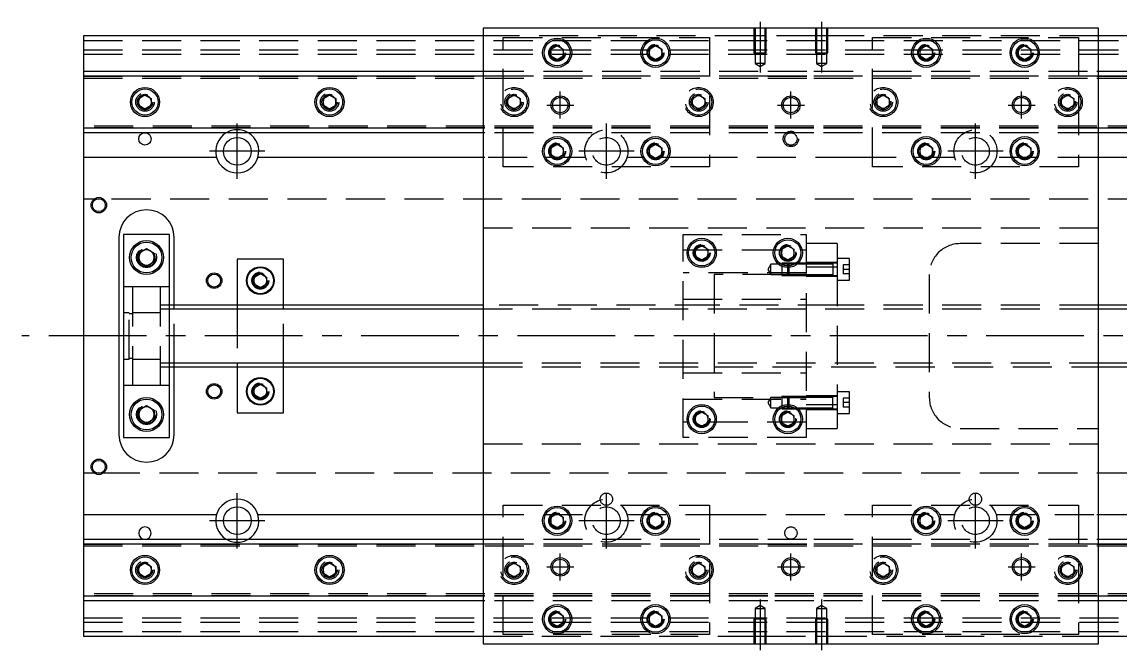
# Model space of a CAD drawing. Extents: x -20 to 681, y -283 to 102.
# Drawn here: x -20 to 337, y -102 to 102 of the extents above; entities that cross this region are included whole.
import ezdxf

# ---------------------------------------------------------------- set-up
doc = ezdxf.new("R2010")
doc.units = 0
doc.linetypes.add('CENTER', pattern=[50.8, 31.75, -6.35, 6.35, -6.35])
doc.linetypes.add('DASHED', pattern=[19.05, 12.7, -6.35])
doc.layers.get('0').update_dxf_attribs({"linetype": 'CONTINUOUS'})
doc.layers.add('CENTER', color=1, linetype='CENTER')

msp = doc.modelspace()

# ---------------------------------------------------------------- linework, layer by layer
at = {"color": 7, "linetype": 'CONTINUOUS'}
for p, q in [((330, 100), (130, 100)), ((130, 100), (130, -100)), ((330, -100), (330, 100)), ((0, 97.5), (0, 86)), ((130, 97.5), (0, 97.5)), ((460, 97.5), (330, 97.5)), ((152, 93.1547), (154, 94.309402)), ((152, 90.8453), (152, 93.1547)), ((154, 94.309402), (156, 93.1547)), ((156, 93.1547), (156, 90.8453)), ((184, 93.1547), (186, 94.309402)), ((184, 90.8453), (184, 93.1547)), ((186, 94.309402), (188, 93.1547)), ((188, 93.1547), (188, 90.8453)), ((272, 93.1547), (274, 94.309402)), ((272, 90.8453), (272, 93.1547)), ((274, 94.309402), (276, 93.1547)), ((276, 93.1547), (276, 90.8453)), ((304, 93.1547), (306, 94.309402)), ((304, 90.8453), (304, 93.1547)), ((306, 94.309402), (308, 93.1547)), ((308, 93.1547), (308, 90.8453)), ((154, 89.690598), (152, 90.8453)), ((156, 90.8453), (154, 89.690598)), ((186, 89.690598), (184, 90.8453)), ((188, 90.8453), (186, 89.690598)), ((274, 89.690598), (272, 90.8453)), ((276, 90.8453), (274, 89.690598)), ((306, 89.690598), (304, 90.8453)), ((308, 90.8453), (306, 89.690598)), ((0, 86), (0, 84.460392)), ((0, 86), (130, 86)), ((330, 86), (460, 86)), ((0, 84.460392), (0, 67.539608)), ((0, 84.460392), (130, 84.460392)), ((330, 84.460392), (460, 84.460392)), ((18, 77.1547), (20, 78.309402)), ((18, 74.8453), (18, 77.1547)), ((20, 78.309402), (22, 77.1547)), ((22, 77.1547), (22, 74.8453)), ((78, 77.1547), (80, 78.309402)), ((78, 74.8453), (78, 77.1547)), ((80, 78.309402), (82, 77.1547)), ((82, 77.1547), (82, 74.8453)), ((20, 73.690598), (18, 74.8453)), ((22, 74.8453), (20, 73.690598)), ((80, 73.690598), (78, 74.8453)), ((82, 74.8453), (80, 73.690598)), ((130, 67.539608), (0, 67.539608)), ((0, 67.539608), (0, 66)), ((130, 66), (0, 66)), ((0, 66), (0, 58)), ((460, 67.539608), (330, 67.539608)), ((460, 66), (330, 66)), ((152, 61.1547), (154, 62.309402)), ((152, 58.8453), (152, 61.1547)), ((154, 62.309402), (156, 61.1547)), ((156, 61.1547), (156, 58.8453)), ((184, 61.1547), (186, 62.309402)), ((184, 58.8453), (184, 61.1547)), ((186, 62.309402), (188, 61.1547)), ((188, 61.1547), (188, 58.8453)), ((272, 61.1547), (274, 62.309402)), ((272, 58.8453), (272, 61.1547)), ((274, 62.309402), (276, 61.1547)), ((276, 61.1547), (276, 58.8453)), ((304, 61.1547), (306, 62.309402)), ((304, 58.8453), (304, 61.1547)), ((306, 62.309402), (308, 61.1547)), ((308, 61.1547), (308, 58.8453)), ((43.291796, 58), (0, 58)), ((0, 58), (0, -58)), ((130, 58), (56.708204, 58)), ((154, 57.690598), (152, 58.8453)), ((156, 58.8453), (154, 57.690598)), ((186, 57.690598), (184, 58.8453)), ((188, 58.8453), (186, 57.690598)), ((274, 57.690598), (272, 58.8453)), ((276, 58.8453), (274, 57.690598)), ((306, 57.690598), (304, 58.8453)), ((308, 58.8453), (306, 57.690598)), ((403.291796, 58), (330, 58)), ((13, 33), (13, -33)), ((28, 33), (13, 33)), ((28, -33), (28, 33)), ((11.5, 32), (11.5, -32)), ((29.5, 10), (29.5, 32)), ((199, 28.1547), (201, 29.309402)), ((201, 29.309402), (203, 28.1547)), ((227, 28.1547), (229, 29.309402)), ((229, 29.309402), (231, 28.1547)), ((18, 26.943376), (20.5, 28.386752)), ((18, 24.056624), (18, 26.943376)), ((20.5, 28.386752), (23, 26.943376)), ((23, 26.943376), (23, 24.056624)), ((50, 25), (50, 10)), ((65, 25), (50, 25)), ((65, 10), (65, 25)), ((199, 25.8453), (199, 28.1547)), ((201, 24.690598), (199, 25.8453)), ((203, 25.8453), (201, 24.690598)), ((203, 28.1547), (203, 25.8453)), ((227, 25.8453), (227, 28.1547)), ((229, 24.690598), (227, 25.8453)), ((231, 25.8453), (229, 24.690598)), ((231, 28.1547), (231, 25.8453)), ((20.5, 22.613248), (18, 24.056624)), ((23, 24.056624), (20.5, 22.613248)), ((55.5, 19.1547), (57.5, 20.309402)), ((55.5, 16.8453), (55.5, 19.1547)), ((57.5, 20.309402), (59.5, 19.1547)), ((59.5, 19.1547), (59.5, 16.8453)), ((243.6, 19.65063), (243.6, 19.651316)), ((57.5, 15.690598), (55.5, 16.8453)), ((59.5, 16.8453), (57.5, 15.690598)), ((130, 10), (28, 10)), ((403, 10), (330, 10)), ((28, -10), (130, -10)), ((29.5, -32), (29.5, -10)), ((50, -10), (50, -25)), ((65, -25), (65, -10)), ((330, -10), (403, -10)), ((55.5, -16.8453), (57.5, -15.690598)), ((55.5, -19.1547), (55.5, -16.8453)), ((57.5, -15.690598), (59.5, -16.8453)), ((59.5, -16.8453), (59.5, -19.1547)), ((57.5, -20.309402), (55.5, -19.1547)), ((59.5, -19.1547), (57.5, -20.309402)), ((18, -24.056624), (20.5, -22.613248)), ((18, -26.943376), (18, -24.056624)), ((20.5, -22.613248), (23, -24.056624)), ((23, -24.056624), (23, -26.943376)), ((199, -25.8453), (201, -24.690598)), ((201, -24.690598), (203, -25.8453)), ((227, -25.8453), (229, -24.690598)), ((229, -24.690598), (231, -25.8453)), ((243.6, -23.65064), (243.6, -23.649954)), ((20.5, -28.386752), (18, -26.943376)), ((23, -26.943376), (20.5, -28.386752)), ((50, -25), (65, -25)), ((199, -28.1547), (199, -25.8453)), ((201, -29.309402), (199, -28.1547)), ((203, -28.1547), (201, -29.309402)), ((203, -25.8453), (203, -28.1547)), ((227, -28.1547), (227, -25.8453)), ((229, -29.309402), (227, -28.1547)), ((231, -28.1547), (229, -29.309402)), ((231, -25.8453), (231, -28.1547)), ((13, -33), (28, -33)), ((0, -58), (0, -66)), ((0, -58), (43.291796, -58)), ((56.708204, -58), (130, -58)), ((152, -58.8453), (154, -57.690598)), ((152, -61.1547), (152, -58.8453)), ((154, -57.690598), (156, -58.8453)), ((156, -58.8453), (156, -61.1547)), ((184, -58.8453), (186, -57.690598)), ((184, -61.1547), (184, -58.8453)), ((186, -57.690598), (188, -58.8453)), ((188, -58.8453), (188, -61.1547)), ((272, -58.8453), (274, -57.690598)), ((272, -61.1547), (272, -58.8453)), ((274, -57.690598), (276, -58.8453)), ((276, -58.8453), (276, -61.1547)), ((304, -58.8453), (306, -57.690598)), ((304, -61.1547), (304, -58.8453)), ((306, -57.690598), (308, -58.8453)), ((308, -58.8453), (308, -61.1547)), ((330, -58), (403.291796, -58)), ((154, -62.309402), (152, -61.1547)), ((156, -61.1547), (154, -62.309402)), ((186, -62.309402), (184, -61.1547)), ((188, -61.1547), (186, -62.309402)), ((274, -62.309402), (272, -61.1547)), ((276, -61.1547), (274, -62.309402)), ((306, -62.309402), (304, -61.1547)), ((308, -61.1547), (306, -62.309402)), ((0, -66), (0, -67.539608)), ((0, -66), (130, -66)), ((0, -67.539608), (130, -67.539608)), ((0, -67.539608), (0, -84.460392)), ((330, -66), (460, -66)), ((330, -67.539608), (460, -67.539608)), ((18, -74.8453), (20, -73.690598)), ((18, -77.1547), (18, -74.8453)), ((20, -73.690598), (22, -74.8453)), ((22, -74.8453), (22, -77.1547)), ((78, -74.8453), (80, -73.690598)), ((78, -77.1547), (78, -74.8453)), ((80, -73.690598), (82, -74.8453)), ((82, -74.8453), (82, -77.1547)), ((20, -78.309402), (18, -77.1547)), ((22, -77.1547), (20, -78.309402)), ((80, -78.309402), (78, -77.1547)), ((82, -77.1547), (80, -78.309402)), ((130, -84.460392), (0, -84.460392)), ((0, -84.460392), (0, -86)), ((460, -84.460392), (330, -84.460392)), ((130, -86), (0, -86)), ((0, -86), (0, -97.5)), ((460, -86), (330, -86)), ((152, -90.8453), (154, -89.690598)), ((152, -93.1547), (152, -90.8453)), ((154, -89.690598), (156, -90.8453)), ((156, -90.8453), (156, -93.1547)), ((184, -90.8453), (186, -89.690598)), ((184, -93.1547), (184, -90.8453)), ((186, -89.690598), (188, -90.8453)), ((188, -90.8453), (188, -93.1547)), ((272, -90.8453), (274, -89.690598)), ((272, -93.1547), (272, -90.8453)), ((274, -89.690598), (276, -90.8453)), ((276, -90.8453), (276, -93.1547)), ((304, -90.8453), (306, -89.690598)), ((304, -93.1547), (304, -90.8453)), ((306, -89.690598), (308, -90.8453)), ((308, -90.8453), (308, -93.1547)), ((154, -94.309402), (152, -93.1547)), ((156, -93.1547), (154, -94.309402)), ((186, -94.309402), (184, -93.1547)), ((188, -93.1547), (186, -94.309402)), ((274, -94.309402), (272, -93.1547)), ((276, -93.1547), (274, -94.309402)), ((306, -94.309402), (304, -93.1547)), ((308, -93.1547), (306, -94.309402)), ((0, -97.5), (130, -97.5)), ((330, -97.5), (460, -97.5)), ((130, -100), (330, -100))]:
    msp.add_line(p, q, dxfattribs=at)
at = {"color": 3, "linetype": 'DASHED'}
for p, q in [((218.000006, 100), (218.000006, 92)), ((218.35, 100), (218.35, 92)), ((221.65, 92), (221.65, 100)), ((221.999994, 92), (221.999994, 100)), ((238.000006, 100), (238.000006, 92)), ((238.35, 100), (238.35, 92)), ((241.65, 92), (241.65, 100)), ((241.999994, 92), (241.999994, 100)), ((218.000006, 97.5), (130, 97.5)), ((136.5, 55), (136.5, 97)), ((136.5, 97), (203.5, 97)), ((203.5, 97), (203.5, 55)), ((221.999994, 97.5), (218.000006, 97.5)), ((238.000006, 97.5), (221.999994, 97.5)), ((241.999994, 97.5), (238.000006, 97.5)), ((330, 97.5), (241.999994, 97.5)), ((256.5, 55), (256.5, 97)), ((256.5, 97), (323.5, 97)), ((323.5, 97), (323.5, 55)), ((0, 96), (460, 96)), ((0, 93), (460, 93)), ((0, 91.5), (460, 91.5)), ((218.000006, 92), (221.999994, 92)), ((218.35, 92), (218.35, 88.5)), ((221.65, 88.5), (221.65, 92)), ((238.000006, 92), (241.999994, 92)), ((238.35, 92), (238.35, 88.5)), ((241.65, 88.5), (241.65, 92)), ((130, 86), (130.5, 86)), ((130.5, 86), (222.5, 86)), ((221.65, 88.5), (218.35, 88.5)), ((218.35, 88.5), (220, 87.547372)), ((220, 87.547372), (221.65, 88.5)), ((222.5, 86), (237.5, 86)), ((237.5, 86), (329.5, 86)), ((241.65, 88.5), (238.35, 88.5)), ((238.35, 88.5), (240, 87.547372)), ((240, 87.547372), (241.65, 88.5)), ((329.5, 86), (330, 86)), ((0, 84.403994), (130.5, 84.403994)), ((0, 83.8), (130.5, 83.8)), ((130, 84.460392), (130.5, 84.460392)), ((130.5, 84.460392), (222.5, 84.460392)), ((222.5, 84.403994), (130.5, 84.403994)), ((130.5, 83.8), (222.5, 83.8)), ((222.5, 84.460392), (237.5, 84.460392)), ((222.5, 84.403994), (237.5, 84.403994)), ((222.5, 83.8), (237.5, 83.8)), ((237.5, 84.460392), (329.5, 84.460392)), ((329.5, 84.403994), (237.5, 84.403994)), ((237.5, 83.8), (329.5, 83.8)), ((329.5, 84.460392), (330, 84.460392)), ((329.5, 84.403994), (460, 84.403994)), ((329.5, 83.8), (460, 83.8)), ((17.5, 76), (17.534018, 76.411016)), ((77.5, 76), (77.534018, 76.411016)), ((137.5, 76), (137.534018, 76.411016)), ((138, 77.1547), (140, 78.309402)), ((138, 74.8453), (138, 77.1547)), ((140, 78.309402), (142, 77.1547)), ((142, 77.1547), (142, 74.8453)), ((197.5, 76), (197.534018, 76.411016)), ((198, 77.1547), (200, 78.309402)), ((198, 74.8453), (198, 77.1547)), ((200, 78.309402), (202, 77.1547)), ((202, 77.1547), (202, 74.8453)), ((258, 77.1547), (260, 78.309402)), ((258, 74.8453), (258, 77.1547)), ((260, 78.309402), (262, 77.1547)), ((262, 77.1547), (262, 74.8453)), ((262.483582, 76.286038), (262.5, 76)), ((318, 77.1547), (320, 78.309402)), ((318, 74.8453), (318, 77.1547)), ((320, 78.309402), (322, 77.1547)), ((322, 77.1547), (322, 74.8453)), ((322.483582, 76.286038), (322.5, 76)), ((140, 73.690598), (138, 74.8453)), ((142, 74.8453), (140, 73.690598)), ((200, 73.690598), (198, 74.8453)), ((202, 74.8453), (200, 73.690598)), ((260, 73.690598), (258, 74.8453)), ((262, 74.8453), (260, 73.690598)), ((320, 73.690598), (318, 74.8453)), ((322, 74.8453), (320, 73.690598)), ((130.5, 68.2), (0, 68.2)), ((222.5, 68.2), (130.5, 68.2)), ((237.5, 68.2), (222.5, 68.2)), ((329.5, 68.2), (237.5, 68.2)), ((460, 68.2), (329.5, 68.2)), ((130.5, 67.596006), (0, 67.596006)), ((130.5, 67.539608), (130, 67.539608)), ((130.5, 66), (130, 66)), ((222.5, 67.596006), (130.5, 67.596006)), ((222.5, 67.539608), (130.5, 67.539608)), ((222.5, 66), (130.5, 66)), ((237.5, 67.596006), (222.5, 67.596006)), ((237.5, 67.539608), (222.5, 67.539608)), ((237.5, 66), (222.5, 66)), ((329.5, 67.596006), (237.5, 67.596006)), ((329.5, 67.539608), (237.5, 67.539608)), ((329.5, 66), (237.5, 66)), ((460, 67.596006), (329.5, 67.596006)), ((330, 67.539608), (329.5, 67.539608)), ((330, 66), (329.5, 66)), ((130.5, 58), (130, 58)), ((163.291796, 58), (130.5, 58)), ((200.691578, 58), (176.708204, 58)), ((185.464102, 58), (185.359688, 58)), ((186.640312, 58), (186.535898, 58)), ((201.25, 58), (200.691578, 58)), ((203.112542, 58), (201.25, 58)), ((203.5, 58), (203.112542, 58)), ((204.359688, 58), (203.5, 58)), ((205.535898, 58), (204.464102, 58)), ((206.5, 58), (205.640312, 58)), ((206.887458, 58), (206.5, 58)), ((208.75, 58), (206.887458, 58)), ((209.308422, 58), (208.75, 58)), ((250.691578, 58), (209.308422, 58)), ((251.25, 58), (250.691578, 58)), ((253.112542, 58), (251.25, 58)), ((253.5, 58), (253.112542, 58)), ((254.359688, 58), (253.5, 58)), ((255.535898, 58), (254.464102, 58)), ((256.5, 58), (255.640312, 58)), ((256.887458, 58), (256.5, 58)), ((258.75, 58), (256.887458, 58)), ((259.308422, 58), (258.75, 58)), ((283.291796, 58), (259.308422, 58)), ((273.464102, 58), (273.359688, 58)), ((274.640312, 58), (274.535898, 58)), ((329.5, 58), (296.708204, 58)), ((330, 58), (329.5, 58)), ((203.5, 55), (136.5, 55)), ((323.5, 55), (256.5, 55)), ((4.359688, 44.5), (0, 44.5)), ((460, 44.5), (5.640312, 44.5)), ((330, 35), (130, 35)), ((195, -33), (195, 33)), ((195, 33), (235, 33)), ((235, 33), (235, -33)), ((245, 30), (235, 30)), ((245, 30), (245, 22.36068)), ((330, 30), (285, 30)), ((23.477798, 25.864306), (23.5, 25.5)), ((195, 28), (235, 28)), ((198.5, 27), (198.518502, 27.303588)), ((231.483582, 27.286038), (231.5, 27)), ((249, 25.150636), (245, 25.150636)), ((249, 18.150636), (249, 25.150636)), ((223.5, 23.300636), (222.547372, 21.650636)), ((222.547372, 21.650636), (223.5, 20.000636)), ((223.5, 20.000636), (223.5, 23.300636)), ((227, 23.300636), (223.5, 23.300636)), ((227, 23.65063), (227, 23.25)), ((229.34998, 23.65063), (227, 23.65063)), ((228.99998, 23.300636), (227, 23.300636)), ((227, 23.25), (227, 22.691578)), ((227, 22.691578), (227, 19.65064)), ((229.35, 23.650636), (229, 23.300636)), ((229, 22.75), (229, 23.300636)), ((231.092176, 23.300636), (229, 23.300636)), ((229, 22.25), (229, 22.75)), ((229, 20.000636), (229, 22.25)), ((231.616146, 23.65063), (229.349994, 23.65063)), ((229.35, 23.650636), (229.35, 22.764436)), ((231.616152, 23.650636), (229.35, 23.650636)), ((229.35, 22.764436), (229.35, 22.262912)), ((229.35, 22.262912), (229.35, 19.650636)), ((231.979462, 23.300636), (231.092176, 23.300636)), ((232.368118, 23.65063), (231.616146, 23.65063)), ((232.368124, 23.650636), (231.616152, 23.650636)), ((235, 23.300636), (231.979462, 23.300636)), ((235, 23.65063), (232.368118, 23.65063)), ((235, 23.650636), (232.368124, 23.650636)), ((245, 23.900636), (235, 23.900636)), ((245, 22.36068), (235, 22.36068)), ((243.605, 23.650636), (235.00002, 23.650636)), ((243.6, 23.300636), (235.00002, 23.300636)), ((245, 23.650636), (243.595, 23.650636)), ((243.6, 23.650636), (243.6, 19.650636)), ((245, 22.36068), (245, -22.36068)), ((247, 23.150636), (247, 21.650636)), ((249, 23.150636), (247, 23.150636)), ((247, 21.650636), (247, 20.150636)), ((249, 21.650636), (247, 21.650636)), ((55, 18), (55.012884, 18.253488)), ((235, 20.5), (195, 20.5)), ((205, 20), (205, -20)), ((227, 20), (205, 20)), ((223.5, 20.000636), (227, 20.000636)), ((227, 20.000636), (228.99998, 20.000636)), ((229.000636, 20), (227, 20)), ((227, 19.65064), (229.34998, 19.65064)), ((229, 20.000636), (229.35, 19.650636)), ((235, 20), (229.000636, 20)), ((229.349994, 19.65064), (235, 19.65064)), ((229.35, 19.650636), (235, 19.650636)), ((235, 19.400636), (245, 19.400636)), ((235.00002, 20.000636), (243.6, 20.000636)), ((235.00002, 19.650636), (243.605, 19.650636)), ((243.595, 19.650636), (245, 19.650636)), ((243.6, 19.650636), (243.6, 19.867096)), ((245, 18.150636), (249, 18.150636)), ((249, 20.150636), (247, 20.150636)), ((275, 20), (275, -20)), ((16, 16), (13, 16)), ((16, -16), (16, 16)), ((25, 16), (16, 16)), ((25, -16), (25, 16)), ((28, 16), (25, 16)), ((195, 12), (235, 12)), ((14.85, 7.5), (13, 7.5)), ((14.85, -7.5), (14.85, 7.5)), ((16, 7.15), (14.85, 7.15)), ((25, 7.5), (16, 7.5)), ((28, 10), (25, 10)), ((28, 8.75), (25, 8.75)), ((29.5, 8.75), (29.5, 10)), ((29.5, -8.75), (29.5, 8.75)), ((50, 10), (50, 8.75)), ((50, 8.75), (50, -8.75)), ((65, 8.75), (65, 10)), ((65, -8.75), (65, 8.75)), ((204.99998, 10), (130, 10)), ((330, 8.75), (130, 8.75)), ((245, 10), (205, 10)), ((330, 10), (245.00002, 10)), ((13, -7.5), (14.85, -7.5)), ((14.85, -7.15), (16, -7.15)), ((16, -7.5), (25, -7.5)), ((25, -8.75), (28, -8.75)), ((25, -10), (28, -10)), ((29.5, -10), (29.5, -8.75)), ((50, -8.75), (50, -10)), ((65, -10), (65, -8.75)), ((130, -8.75), (330, -8.75)), ((130, -10), (204.99998, -10)), ((205, -10), (245, -10)), ((245.00002, -10), (330, -10)), ((195, -12), (235, -12)), ((13, -16), (16, -16)), ((16, -16), (25, -16)), ((25, -16), (28, -16)), ((55, -18), (55.012884, -17.746512)), ((195, -20.5), (235, -20.5)), ((205, -20), (227, -20)), ((223.5, -20.000636), (222.547372, -21.650636)), ((223.5, -23.300636), (223.5, -20.000636)), ((227, -20.000636), (223.5, -20.000636)), ((227, -19.65064), (227, -22.691578)), ((229.34998, -19.65064), (227, -19.65064)), ((227, -20), (229.000636, -20)), ((228.99998, -20.000636), (227, -20.000636)), ((229.35, -19.650636), (229, -20.000636)), ((229, -22.25), (229, -20.000636)), ((229.000636, -20), (235, -20)), ((235, -19.65064), (229.349994, -19.65064)), ((229.35, -19.650636), (229.35, -22.262912)), ((235, -19.650636), (229.35, -19.650636)), ((245, -19.400636), (235, -19.400636)), ((243.605, -19.650636), (235.00002, -19.650636)), ((243.6, -20.000636), (235.00002, -20.000636)), ((245, -19.650636), (243.595, -19.650636)), ((243.6, -19.867096), (243.6, -19.650636)), ((243.6, -19.650636), (243.6, -19.867302)), ((243.6, -23.434174), (243.6, -19.867096)), ((249, -18.150636), (245, -18.150636)), ((247, -20.150636), (247, -21.650636)), ((249, -20.150636), (247, -20.150636)), ((249, -25.150636), (249, -18.150636)), ((222.547372, -21.650636), (223.5, -23.300636)), ((223.5, -23.300636), (227, -23.300636)), ((227, -22.691578), (227, -23.25)), ((227, -23.25), (227, -23.65063)), ((227, -23.300636), (228.99998, -23.300636)), ((227, -23.65063), (229.34998, -23.65063)), ((229, -22.75), (229, -22.25)), ((229, -23.300636), (229, -22.75)), ((229, -23.300636), (231.092176, -23.300636)), ((229, -23.300636), (229.35, -23.650636)), ((229.349994, -23.65063), (231.616146, -23.65063)), ((229.35, -22.262912), (229.35, -22.764436)), ((229.35, -22.764436), (229.35, -23.650636)), ((229.35, -23.650636), (231.616152, -23.650636)), ((231.092176, -23.300636), (231.979462, -23.300636)), ((231.616146, -23.65063), (232.368118, -23.65063)), ((231.616152, -23.650636), (232.368124, -23.650636)), ((231.979462, -23.300636), (235, -23.300636)), ((232.368118, -23.65063), (235, -23.65063)), ((232.368124, -23.650636), (235, -23.650636)), ((245, -22.36068), (235, -22.36068)), ((245, -22.36068), (235, -22.36068)), ((235, -23.900636), (245, -23.900636)), ((235.00002, -23.300636), (243.6, -23.300636)), ((235.00002, -23.650636), (243.605, -23.650636)), ((243.595, -23.650636), (245, -23.650636)), ((243.6, -23.433926), (243.6, -23.650636)), ((243.6, -23.650636), (243.6, -23.434174)), ((245, -22.36068), (245, -30)), ((247, -21.650636), (247, -23.150636)), ((249, -21.650636), (247, -21.650636)), ((249, -23.150636), (247, -23.150636)), ((17.5, -25.5), (17.520026, -25.153944)), ((235, -28), (195, -28)), ((203.483582, -26.713962), (203.5, -27)), ((231.483582, -26.713962), (231.5, -27)), ((245, -25.150636), (249, -25.150636)), ((235, -30), (245, -30)), ((285, -30), (330, -30)), ((130, -35), (330, -35)), ((235, -33), (195, -33)), ((0, -44.5), (4.359688, -44.5)), ((5.640312, -44.5), (460, -44.5)), ((136.5, -97), (136.5, -55)), ((136.5, -55), (203.5, -55)), ((203.5, -55), (203.5, -97)), ((256.5, -55), (323.5, -55)), ((256.5, -97), (256.5, -55)), ((323.5, -55), (323.5, -97)), ((130, -58), (130.5, -58)), ((130.5, -58), (163.291796, -58)), ((151.5, -60), (151.512884, -59.746512)), ((176.708204, -58), (200.691578, -58)), ((183.5, -60), (183.518502, -59.696412)), ((185.359688, -58), (185.464102, -58)), ((186.535898, -58), (186.640312, -58)), ((200.691578, -58), (201.25, -58)), ((201.25, -58), (203.112542, -58)), ((203.112542, -58), (203.5, -58)), ((203.5, -58), (204.359688, -58)), ((204.464102, -58), (205.535898, -58)), ((205.640312, -58), (206.5, -58)), ((206.5, -58), (206.887458, -58)), ((206.887458, -58), (208.75, -58)), ((208.75, -58), (209.308422, -58)), ((209.308422, -58), (250.691578, -58)), ((250.691578, -58), (251.25, -58)), ((251.25, -58), (253.112542, -58)), ((253.112542, -58), (253.5, -58)), ((253.5, -58), (254.359688, -58)), ((254.359688, -58), (254.464102, -58)), ((254.464102, -58), (255.535898, -58)), ((255.535898, -58), (255.640312, -58)), ((255.640312, -58), (256.5, -58)), ((256.5, -58), (256.887458, -58)), ((256.887458, -58), (258.75, -58)), ((258.75, -58), (259.308422, -58)), ((259.308422, -58), (283.291796, -58)), ((296.708204, -58), (329.5, -58)), ((329.5, -58), (330, -58)), ((0, -67.596006), (130.5, -67.596006)), ((130, -66), (130.5, -66)), ((130, -67.539608), (130.5, -67.539608)), ((130.5, -66), (222.5, -66)), ((130.5, -67.539608), (222.5, -67.539608)), ((222.5, -67.596006), (130.5, -67.596006)), ((222.5, -66), (237.5, -66)), ((222.5, -67.539608), (237.5, -67.539608)), ((222.5, -67.596006), (237.5, -67.596006)), ((237.5, -66), (329.5, -66)), ((237.5, -67.539608), (329.5, -67.539608)), ((329.5, -67.596006), (237.5, -67.596006)), ((329.5, -66), (330, -66)), ((329.5, -67.539608), (330, -67.539608)), ((329.5, -67.596006), (460, -67.596006)), ((0, -68.2), (130.5, -68.2)), ((130.5, -68.2), (222.5, -68.2)), ((222.5, -68.2), (237.5, -68.2)), ((237.5, -68.2), (329.5, -68.2)), ((329.5, -68.2), (460, -68.2)), ((138, -74.8453), (140, -73.690598)), ((138, -77.1547), (138, -74.8453)), ((140, -73.690598), (142, -74.8453)), ((142, -74.8453), (142, -77.1547)), ((198, -74.8453), (200, -73.690598)), ((198, -77.1547), (198, -74.8453)), ((200, -73.690598), (202, -74.8453)), ((202, -74.8453), (202, -77.1547)), ((258, -74.8453), (260, -73.690598)), ((258, -77.1547), (258, -74.8453)), ((260, -73.690598), (262, -74.8453)), ((262, -74.8453), (262, -77.1547)), ((318, -74.8453), (320, -73.690598)), ((318, -77.1547), (318, -74.8453)), ((320, -73.690598), (322, -74.8453)), ((322, -74.8453), (322, -77.1547)), ((17.5, -76), (17.534018, -75.588984)), ((77.5, -76), (77.534018, -75.588984)), ((137.5, -76), (137.534018, -75.588984)), ((140, -78.309402), (138, -77.1547)), ((142, -77.1547), (140, -78.309402)), ((197.5, -76), (197.534018, -75.588984)), ((200, -78.309402), (198, -77.1547)), ((202, -77.1547), (200, -78.309402)), ((257.5, -76), (257.534018, -75.588984)), ((260, -78.309402), (258, -77.1547)), ((262, -77.1547), (260, -78.309402)), ((317.5, -76), (317.534018, -75.588984)), ((320, -78.309402), (318, -77.1547)), ((322, -77.1547), (320, -78.309402)), ((130.5, -83.8), (0, -83.8)), ((130.5, -84.403994), (0, -84.403994)), ((130.5, -84.460392), (130, -84.460392)), ((222.5, -83.8), (130.5, -83.8)), ((222.5, -84.403994), (130.5, -84.403994)), ((222.5, -84.460392), (130.5, -84.460392)), ((237.5, -83.8), (222.5, -83.8)), ((237.5, -84.403994), (222.5, -84.403994)), ((237.5, -84.460392), (222.5, -84.460392)), ((329.5, -83.8), (237.5, -83.8)), ((329.5, -84.403994), (237.5, -84.403994)), ((329.5, -84.460392), (237.5, -84.460392)), ((460, -83.8), (329.5, -83.8)), ((460, -84.403994), (329.5, -84.403994)), ((330, -84.460392), (329.5, -84.460392)), ((130.5, -86), (130, -86)), ((222.5, -86), (130.5, -86)), ((220, -87.547372), (218.35, -88.5)), ((218.35, -88.5), (221.65, -88.5)), ((218.35, -88.5), (218.35, -92)), ((221.65, -88.5), (220, -87.547372)), ((221.65, -92), (221.65, -88.5)), ((237.5, -86), (222.5, -86)), ((329.5, -86), (237.5, -86)), ((240, -87.547372), (238.35, -88.5)), ((238.35, -88.5), (241.65, -88.5)), ((238.35, -88.5), (238.35, -92)), ((241.65, -88.5), (240, -87.547372)), ((241.65, -92), (241.65, -88.5)), ((330, -86), (329.5, -86)), ((0, -91.5), (460, -91.5)), ((151.5, -92), (151.512884, -91.746512)), ((183.5, -92), (183.512884, -91.746512)), ((221.999994, -92), (218.000006, -92)), ((218.000006, -92), (218.000006, -100)), ((218.35, -92), (218.35, -100)), ((221.65, -100), (221.65, -92)), ((221.999994, -100), (221.999994, -92)), ((241.999994, -92), (238.000006, -92)), ((238.000006, -92), (238.000006, -100)), ((238.35, -92), (238.35, -100)), ((241.65, -100), (241.65, -92)), ((241.999994, -100), (241.999994, -92)), ((276.483582, -91.713962), (276.5, -92)), ((303.5, -92), (303.512884, -91.746512)), ((0, -93), (460, -93)), ((0, -96), (460, -96)), ((130, -97.5), (218.000006, -97.5)), ((203.5, -97), (136.5, -97)), ((218.000006, -97.5), (221.999994, -97.5)), ((221.999994, -97.5), (238.000006, -97.5)), ((238.000006, -97.5), (241.999994, -97.5)), ((241.999994, -97.5), (330, -97.5)), ((323.5, -97), (256.5, -97))]:
    msp.add_line(p, q, dxfattribs=at)
at = {"color": 3, "linetype": 'CONTINUOUS'}
for p, q in [((130, 8.75), (28, 8.75)), ((403, 8.75), (330, 8.75)), ((28, -8.75), (130, -8.75)), ((330, -8.75), (403, -8.75))]:
    msp.add_line(p, q, dxfattribs=at)
at = {"color": 7, "linetype": 'CONTINUOUS'}
for centre, radius in [((154, 92), 4.75), ((186, 92), 4.75), ((274, 92), 4.75), ((306, 92), 4.75), ((154, 92), 4.25), ((186, 92), 4.25), ((274, 92), 4.25), ((306, 92), 4.25), ((20, 76), 4.75), ((20, 76), 4.25), ((80, 76), 4.75), ((80, 76), 4.25), ((140, 76), 2.1), ((155, 75), 2.5), ((200, 76), 2.1), ((230, 75), 3), ((230, 75), 2.5), ((260, 76), 2.1), ((305, 75), 2.5), ((320, 76), 2.1), ((20, 64), 2), ((50, 60), 4.5), ((154, 60), 4.75), ((186, 60), 4.75), ((274, 60), 4.75), ((306, 60), 4.75), ((154, 60), 4.25), ((186, 60), 4.25), ((274, 60), 4.25), ((306, 60), 4.25), ((5, 42.5), 2.1), ((20.5, 25.5), 5.5), ((20.5, 25.5), 5), ((201, 27), 4.75), ((201, 27), 4.25), ((229, 27), 4.75), ((229, 27), 4.25), ((57.5, 18), 4.5), ((57.5, 18), 4.25), ((42.5, 18), 2.1), ((57.5, -18), 4.5), ((57.5, -18), 4.25), ((42.5, -18), 2.1), ((20.5, -25.5), 5.5), ((20.5, -25.5), 5), ((201, -27), 4.75), ((201, -27), 4.25), ((229, -27), 4.75), ((229, -27), 4.25), ((5, -42.5), 2.1), ((50, -60), 4.5), ((154, -60), 4.75), ((154, -60), 4.25), ((186, -60), 4.75), ((186, -60), 4.25), ((274, -60), 4.75), ((274, -60), 4.25), ((306, -60), 4.75), ((306, -60), 4.25), ((20, -76), 4.75), ((80, -76), 4.75), ((20, -76), 4.25), ((80, -76), 4.25), ((140, -76), 2.1), ((155, -75), 2.5), ((200, -76), 2.1), ((230, -75), 3), ((230, -75), 2.5), ((260, -76), 2.1), ((305, -75), 2.5), ((320, -76), 2.1), ((154, -92), 4.75), ((154, -92), 4.25), ((186, -92), 4.75), ((186, -92), 4.25), ((274, -92), 4.75), ((274, -92), 4.25), ((306, -92), 4.75), ((306, -92), 4.25)]:
    msp.add_circle(centre, radius, dxfattribs=at)
at = {"color": 3, "linetype": 'DASHED'}
for centre, radius in [((154, 92), 2.75), ((154, 92), 2.5), ((186, 92), 2.75), ((186, 92), 2.5), ((274, 92), 2.75), ((274, 92), 2.5), ((306, 92), 2.75), ((306, 92), 2.5), ((20, 76), 3), ((80, 76), 3), ((140, 76), 4.75), ((140, 76), 4.25), ((140, 76), 3), ((200, 76), 4.75), ((200, 76), 4.25), ((200, 76), 3), ((260, 76), 4.75), ((260, 76), 4.25), ((260, 76), 3), ((320, 76), 4.75), ((320, 76), 4.25), ((320, 76), 3), ((20, 76), 2.5), ((80, 76), 2.5), ((140, 76), 2.5), ((200, 76), 2.5), ((260, 76), 2.5), ((320, 76), 2.5), ((170, 60), 7), ((170, 60), 4.5), ((230, 64), 2.5), ((230, 64), 2), ((290, 60), 7), ((290, 60), 4.5), ((154, 60), 2.75), ((154, 60), 2.5), ((186, 60), 2.75), ((186, 60), 2.5), ((274, 60), 2.75), ((274, 60), 2.5), ((306, 60), 2.75), ((306, 60), 2.5), ((20.5, 25.5), 3.25), ((201, 27), 2.75), ((201, 27), 2.5), ((229, 27), 2.75), ((229, 27), 2.5), ((20.5, 25.5), 3), ((57.5, 18), 2.75), ((57.5, 18), 2.5), ((57.5, -18), 2.75), ((57.5, -18), 2.5), ((20.5, -25.5), 3.25), ((20.5, -25.5), 3), ((201, -27), 2.75), ((201, -27), 2.5), ((229, -27), 2.75), ((229, -27), 2.5), ((170, -60), 7), ((170, -53), 2), ((290, -60), 7), ((290, -53), 2), ((170, -60), 4.5), ((290, -60), 4.5), ((154, -60), 2.75), ((154, -60), 2.5), ((186, -60), 2.75), ((186, -60), 2.5), ((274, -60), 2.75), ((274, -60), 2.5), ((306, -60), 2.75), ((306, -60), 2.5), ((230, -64), 2), ((140, -76), 4.75), ((200, -76), 4.75), ((260, -76), 4.75), ((320, -76), 4.75), ((20, -76), 3), ((20, -76), 2.5), ((80, -76), 3), ((80, -76), 2.5), ((140, -76), 4.25), ((140, -76), 3), ((140, -76), 2.5), ((200, -76), 4.25), ((200, -76), 3), ((200, -76), 2.5), ((260, -76), 4.25), ((260, -76), 3), ((260, -76), 2.5), ((320, -76), 4.25), ((320, -76), 3), ((320, -76), 2.5), ((154, -92), 2.75), ((186, -92), 2.75), ((274, -92), 2.75), ((306, -92), 2.75), ((154, -92), 2.5), ((186, -92), 2.5), ((274, -92), 2.5), ((306, -92), 2.5)]:
    msp.add_circle(centre, radius, dxfattribs=at)
at = {"color": 3, "linetype": 'CONTINUOUS'}
for centre, radius in [((155, 75), 3), ((305, 75), 3), ((5, 42.5), 2.5), ((42.5, 18), 2.5), ((42.5, -18), 2.5), ((5, -42.5), 2.5), ((155, -75), 3), ((305, -75), 3)]:
    msp.add_circle(centre, radius, dxfattribs=at)
at = {"color": 7, "linetype": 'CONTINUOUS'}
for centre, radius, start, end in [((154, 92), 2.1, 137.75279, 162.24721), ((154, 92), 2.1, 102.24721, 137.75279), ((154, 92), 2.1, 77.75279, 102.24721), ((154, 92), 2.1, 42.24721, 77.75279), ((154, 92), 2.1, 17.75279, 42.24721), ((186, 92), 2.1, 137.75279, 162.24721), ((186, 92), 2.1, 102.24721, 137.75279), ((186, 92), 2.1, 77.75279, 102.24721), ((186, 92), 2.1, 42.24721, 77.75279), ((186, 92), 2.1, 17.75279, 42.24721), ((274, 92), 2.1, 137.75279, 162.24721), ((274, 92), 2.1, 102.24721, 137.75279), ((274, 92), 2.1, 77.75279, 102.24721), ((274, 92), 2.1, 42.24721, 77.75279), ((274, 92), 2.1, 17.75279, 42.24721), ((306, 92), 2.1, 137.75279, 162.24721), ((306, 92), 2.1, 102.24721, 137.75279), ((306, 92), 2.1, 77.75279, 102.24721), ((306, 92), 2.1, 42.24721, 77.75279), ((306, 92), 2.1, 17.75279, 42.24721), ((154, 92), 2.1, 162.24721, 180), ((154, 92), 2.1, 180, 197.75279), ((154, 92), 2.1, 197.75279, 222.24721), ((154, 92), 2.1, 222.24721, 257.75279), ((154, 92), 2.1, 257.75279, 282.24721), ((154, 92), 2.1, 282.24721, 317.75279), ((154, 92), 2.1, 317.75279, 342.24721), ((154, 92), 2.1, 342.24721, 17.75279), ((186, 92), 2.1, 162.24721, 180), ((186, 92), 2.1, 180, 197.75279), ((186, 92), 2.1, 197.75279, 222.24721), ((186, 92), 2.1, 222.24721, 257.75279), ((186, 92), 2.1, 257.75279, 282.24721), ((186, 92), 2.1, 282.24721, 317.75279), ((186, 92), 2.1, 317.75279, 342.24721), ((186, 92), 2.1, 342.24721, 17.75279), ((274, 92), 2.1, 162.24721, 180), ((274, 92), 2.1, 180, 197.75279), ((274, 92), 2.1, 197.75279, 222.24721), ((274, 92), 2.1, 222.24721, 257.75279), ((274, 92), 2.1, 257.75279, 282.24721), ((274, 92), 2.1, 282.24721, 317.75279), ((274, 92), 2.1, 317.75279, 342.24721), ((274, 92), 2.1, 342.24721, 17.75279), ((306, 92), 2.1, 162.24721, 180), ((306, 92), 2.1, 180, 197.75279), ((306, 92), 2.1, 197.75279, 222.24721), ((306, 92), 2.1, 222.24721, 257.75279), ((306, 92), 2.1, 257.75279, 282.24721), ((306, 92), 2.1, 282.24721, 317.75279), ((306, 92), 2.1, 317.75279, 342.24721), ((306, 92), 2.1, 342.24721, 17.75279), ((20, 76), 2.1, 162.24721, 180), ((20, 76), 2.1, 180, 197.75279), ((20, 76), 2.1, 137.75279, 162.24721), ((20, 76), 2.1, 197.75279, 222.24721), ((20, 76), 2.1, 102.24721, 137.75279), ((20, 76), 2.1, 77.75279, 102.24721), ((20, 76), 2.1, 42.24721, 77.75279), ((20, 76), 2.1, 17.75279, 42.24721), ((20, 76), 2.1, 317.75279, 342.24721), ((20, 76), 2.1, 342.24721, 17.75279), ((80, 76), 2.1, 162.24721, 180), ((80, 76), 2.1, 180, 197.75279), ((80, 76), 2.1, 137.75279, 162.24721), ((80, 76), 2.1, 197.75279, 222.24721), ((80, 76), 2.1, 102.24721, 137.75279), ((80, 76), 2.1, 77.75279, 102.24721), ((80, 76), 2.1, 42.24721, 77.75279), ((80, 76), 2.1, 17.75279, 42.24721), ((80, 76), 2.1, 317.75279, 342.24721), ((80, 76), 2.1, 342.24721, 17.75279), ((20, 76), 2.1, 222.24721, 257.75279), ((20, 76), 2.1, 257.75279, 282.24721), ((20, 76), 2.1, 282.24721, 317.75279), ((80, 76), 2.1, 222.24721, 257.75279), ((80, 76), 2.1, 257.75279, 282.24721), ((80, 76), 2.1, 282.24721, 317.75279), ((50, 60), 7, 121.002719, 196.60155), ((50, 60), 7, 343.39845, 58.997281), ((154, 60), 2.1, 137.75279, 162.24721), ((154, 60), 2.1, 102.24721, 137.75279), ((154, 60), 2.1, 77.75279, 102.24721), ((154, 60), 2.1, 42.24721, 77.75279), ((154, 60), 2.1, 17.75279, 42.24721), ((186, 60), 2.1, 137.75279, 162.24721), ((186, 60), 2.1, 102.24721, 137.75279), ((186, 60), 2.1, 77.75279, 102.24721), ((186, 60), 2.1, 42.24721, 77.75279), ((186, 60), 2.1, 17.75279, 42.24721), ((274, 60), 2.1, 137.75279, 162.24721), ((274, 60), 2.1, 102.24721, 137.75279), ((274, 60), 2.1, 77.75279, 102.24721), ((274, 60), 2.1, 42.24721, 77.75279), ((274, 60), 2.1, 17.75279, 42.24721), ((306, 60), 2.1, 137.75279, 162.24721), ((306, 60), 2.1, 102.24721, 137.75279), ((306, 60), 2.1, 77.75279, 102.24721), ((306, 60), 2.1, 42.24721, 77.75279), ((306, 60), 2.1, 17.75279, 42.24721), ((50, 60), 7, 196.60155, 343.39845), ((154, 60), 2.1, 162.24721, 180), ((154, 60), 2.1, 180, 197.75279), ((154, 60), 2.1, 197.75279, 222.24721), ((154, 60), 2.1, 222.24721, 257.75279), ((154, 60), 2.1, 257.75279, 282.24721), ((154, 60), 2.1, 282.24721, 317.75279), ((154, 60), 2.1, 317.75279, 342.24721), ((154, 60), 2.1, 342.24721, 17.75279), ((186, 60), 2.1, 162.24721, 180), ((186, 60), 2.1, 180, 197.75279), ((186, 60), 2.1, 197.75279, 222.24721), ((186, 60), 2.1, 222.24721, 257.75279), ((186, 60), 2.1, 257.75279, 282.24721), ((186, 60), 2.1, 282.24721, 317.75279), ((186, 60), 2.1, 317.75279, 342.24721), ((186, 60), 2.1, 342.24721, 17.75279), ((274, 60), 2.1, 162.24721, 180), ((274, 60), 2.1, 180, 197.75279), ((274, 60), 2.1, 197.75279, 222.24721), ((274, 60), 2.1, 222.24721, 257.75279), ((274, 60), 2.1, 257.75279, 282.24721), ((274, 60), 2.1, 282.24721, 317.75279), ((274, 60), 2.1, 317.75279, 342.24721), ((274, 60), 2.1, 342.24721, 17.75279), ((306, 60), 2.1, 162.24721, 180), ((306, 60), 2.1, 180, 197.75279), ((306, 60), 2.1, 197.75279, 222.24721), ((306, 60), 2.1, 222.24721, 257.75279), ((306, 60), 2.1, 257.75279, 282.24721), ((306, 60), 2.1, 282.24721, 317.75279), ((306, 60), 2.1, 317.75279, 342.24721), ((306, 60), 2.1, 342.24721, 17.75279), ((20.5, 32), 9, 90, 180), ((20.5, 32), 9, 0, 90), ((201, 27), 2.1, 102.24721, 137.75279), ((201, 27), 2.1, 77.75279, 102.24721), ((201, 27), 2.1, 42.24721, 77.75279), ((229, 27), 2.1, 102.24721, 137.75279), ((229, 27), 2.1, 77.75279, 102.24721), ((229, 27), 2.1, 42.24721, 77.75279), ((20.5, 25.5), 2.5, 120, 180), ((20.5, 25.5), 2.5, 180, 240), ((20.5, 25.5), 2.5, 60, 120), ((20.5, 25.5), 2.5, 0, 60), ((20.5, 25.5), 2.5, 300, 0), ((201, 27), 2.1, 162.24721, 180), ((201, 27), 2.1, 180, 197.75279), ((201, 27), 2.1, 137.75279, 162.24721), ((201, 27), 2.1, 197.75279, 222.24721), ((201, 27), 2.1, 222.24721, 257.75279), ((201, 27), 2.1, 282.24721, 317.75279), ((201, 27), 2.1, 17.75279, 42.24721), ((201, 27), 2.1, 317.75279, 342.24721), ((201, 27), 2.1, 342.24721, 17.75279), ((229, 27), 2.1, 162.24721, 180), ((229, 27), 2.1, 180, 197.75279), ((229, 27), 2.1, 137.75279, 162.24721), ((229, 27), 2.1, 197.75279, 222.24721), ((229, 27), 2.1, 222.24721, 257.75279), ((229, 27), 2.1, 282.24721, 317.75279), ((229, 27), 2.1, 17.75279, 42.24721), ((229, 27), 2.1, 317.75279, 342.24721), ((229, 27), 2.1, 342.24721, 17.75279), ((20.5, 25.5), 2.5, 240, 300), ((201, 27), 2.1, 257.75279, 282.24721), ((229, 27), 2.1, 257.75279, 282.24721), ((57.5, 18), 2.1, 162.24721, 180), ((57.5, 18), 2.1, 180, 197.75279), ((57.5, 18), 2.1, 137.75279, 162.24721), ((57.5, 18), 2.1, 102.24721, 137.75279), ((57.5, 18), 2.1, 77.75279, 102.24721), ((57.5, 18), 2.1, 42.24721, 77.75279), ((57.5, 18), 2.1, 17.75279, 42.24721), ((57.5, 18), 2.1, 342.24721, 17.75279), ((57.5, 18), 2.1, 197.75279, 222.24721), ((57.5, 18), 2.1, 222.24721, 257.75279), ((57.5, 18), 2.1, 257.75279, 282.24721), ((57.5, 18), 2.1, 282.24721, 317.75279), ((57.5, 18), 2.1, 317.75279, 342.24721), ((57.5, -18), 2.1, 162.24721, 180), ((57.5, -18), 2.1, 137.75279, 162.24721), ((57.5, -18), 2.1, 102.24721, 137.75279), ((57.5, -18), 2.1, 77.75279, 102.24721), ((57.5, -18), 2.1, 42.24721, 77.75279), ((57.5, -18), 2.1, 17.75279, 42.24721), ((57.5, -18), 2.1, 342.24721, 17.75279), ((57.5, -18), 2.1, 180, 197.75279), ((57.5, -18), 2.1, 197.75279, 222.24721), ((57.5, -18), 2.1, 222.24721, 257.75279), ((57.5, -18), 2.1, 257.75279, 282.24721), ((57.5, -18), 2.1, 282.24721, 317.75279), ((57.5, -18), 2.1, 317.75279, 342.24721), ((20.5, -25.5), 2.5, 120, 180), ((20.5, -25.5), 2.5, 60, 120), ((20.5, -25.5), 2.5, 0, 60), ((201, -27), 2.1, 102.24721, 137.75279), ((201, -27), 2.1, 77.75279, 102.24721), ((201, -27), 2.1, 42.24721, 77.75279), ((229, -27), 2.1, 102.24721, 137.75279), ((229, -27), 2.1, 77.75279, 102.24721), ((229, -27), 2.1, 42.24721, 77.75279), ((20.5, -25.5), 2.5, 180, 240), ((20.5, -25.5), 2.5, 240, 300), ((20.5, -25.5), 2.5, 300, 0), ((201, -27), 2.1, 162.24721, 180), ((201, -27), 2.1, 180, 197.75279), ((201, -27), 2.1, 137.75279, 162.24721), ((201, -27), 2.1, 197.75279, 222.24721), ((201, -27), 2.1, 222.24721, 257.75279), ((201, -27), 2.1, 282.24721, 317.75279), ((201, -27), 2.1, 17.75279, 42.24721), ((201, -27), 2.1, 317.75279, 342.24721), ((201, -27), 2.1, 342.24721, 17.75279), ((229, -27), 2.1, 162.24721, 180), ((229, -27), 2.1, 180, 197.75279), ((229, -27), 2.1, 137.75279, 162.24721), ((229, -27), 2.1, 197.75279, 222.24721), ((229, -27), 2.1, 222.24721, 257.75279), ((229, -27), 2.1, 282.24721, 317.75279), ((229, -27), 2.1, 17.75279, 42.24721), ((229, -27), 2.1, 317.75279, 342.24721), ((229, -27), 2.1, 342.24721, 17.75279), ((20.5, -32), 9, 180, 270), ((20.5, -32), 9, 270, 0), ((201, -27), 2.1, 257.75279, 282.24721), ((229, -27), 2.1, 257.75279, 282.24721), ((50, -60), 7, 16.60155, 163.39845), ((50, -60), 7, 163.39845, 238.997281), ((50, -60), 7, 301.002719, 16.60155), ((154, -60), 2.1, 162.24721, 180), ((154, -60), 2.1, 180, 197.75279), ((154, -60), 2.1, 137.75279, 162.24721), ((154, -60), 2.1, 197.75279, 222.24721), ((154, -60), 2.1, 102.24721, 137.75279), ((154, -60), 2.1, 77.75279, 102.24721), ((154, -60), 2.1, 42.24721, 77.75279), ((154, -60), 2.1, 17.75279, 42.24721), ((154, -60), 2.1, 317.75279, 342.24721), ((154, -60), 2.1, 342.24721, 17.75279), ((186, -60), 2.1, 162.24721, 180), ((186, -60), 2.1, 180, 197.75279), ((186, -60), 2.1, 137.75279, 162.24721), ((186, -60), 2.1, 197.75279, 222.24721), ((186, -60), 2.1, 102.24721, 137.75279), ((186, -60), 2.1, 77.75279, 102.24721), ((186, -60), 2.1, 42.24721, 77.75279), ((186, -60), 2.1, 17.75279, 42.24721), ((186, -60), 2.1, 317.75279, 342.24721), ((186, -60), 2.1, 342.24721, 17.75279), ((274, -60), 2.1, 162.24721, 180), ((274, -60), 2.1, 180, 197.75279), ((274, -60), 2.1, 137.75279, 162.24721), ((274, -60), 2.1, 197.75279, 222.24721), ((274, -60), 2.1, 102.24721, 137.75279), ((274, -60), 2.1, 77.75279, 102.24721), ((274, -60), 2.1, 42.24721, 77.75279), ((274, -60), 2.1, 17.75279, 42.24721), ((274, -60), 2.1, 317.75279, 342.24721), ((274, -60), 2.1, 342.24721, 17.75279), ((306, -60), 2.1, 162.24721, 180), ((306, -60), 2.1, 180, 197.75279), ((306, -60), 2.1, 137.75279, 162.24721), ((306, -60), 2.1, 197.75279, 222.24721), ((306, -60), 2.1, 102.24721, 137.75279), ((306, -60), 2.1, 77.75279, 102.24721), ((306, -60), 2.1, 42.24721, 77.75279), ((306, -60), 2.1, 17.75279, 42.24721), ((306, -60), 2.1, 317.75279, 342.24721), ((306, -60), 2.1, 342.24721, 17.75279), ((20, -64), 2, 90, 270), ((20, -64), 2, 270, 90), ((154, -60), 2.1, 222.24721, 257.75279), ((154, -60), 2.1, 257.75279, 282.24721), ((154, -60), 2.1, 282.24721, 317.75279), ((186, -60), 2.1, 222.24721, 257.75279), ((186, -60), 2.1, 257.75279, 282.24721), ((186, -60), 2.1, 282.24721, 317.75279), ((274, -60), 2.1, 222.24721, 257.75279), ((274, -60), 2.1, 257.75279, 282.24721), ((274, -60), 2.1, 282.24721, 317.75279), ((306, -60), 2.1, 222.24721, 257.75279), ((306, -60), 2.1, 257.75279, 282.24721), ((306, -60), 2.1, 282.24721, 317.75279), ((20, -76), 2.1, 137.75279, 162.24721), ((20, -76), 2.1, 102.24721, 137.75279), ((20, -76), 2.1, 77.75279, 102.24721), ((20, -76), 2.1, 42.24721, 77.75279), ((20, -76), 2.1, 17.75279, 42.24721), ((80, -76), 2.1, 137.75279, 162.24721), ((80, -76), 2.1, 102.24721, 137.75279), ((80, -76), 2.1, 77.75279, 102.24721), ((80, -76), 2.1, 42.24721, 77.75279), ((80, -76), 2.1, 17.75279, 42.24721), ((20, -76), 2.1, 162.24721, 180), ((20, -76), 2.1, 180, 197.75279), ((20, -76), 2.1, 197.75279, 222.24721), ((20, -76), 2.1, 222.24721, 257.75279), ((20, -76), 2.1, 257.75279, 282.24721), ((20, -76), 2.1, 282.24721, 317.75279), ((20, -76), 2.1, 317.75279, 342.24721), ((20, -76), 2.1, 342.24721, 17.75279), ((80, -76), 2.1, 162.24721, 180), ((80, -76), 2.1, 180, 197.75279), ((80, -76), 2.1, 197.75279, 222.24721), ((80, -76), 2.1, 222.24721, 257.75279), ((80, -76), 2.1, 257.75279, 282.24721), ((80, -76), 2.1, 282.24721, 317.75279), ((80, -76), 2.1, 317.75279, 342.24721), ((80, -76), 2.1, 342.24721, 17.75279), ((154, -92), 2.1, 162.24721, 180), ((154, -92), 2.1, 180, 197.75279), ((154, -92), 2.1, 137.75279, 162.24721), ((154, -92), 2.1, 197.75279, 222.24721), ((154, -92), 2.1, 102.24721, 137.75279), ((154, -92), 2.1, 77.75279, 102.24721), ((154, -92), 2.1, 42.24721, 77.75279), ((154, -92), 2.1, 17.75279, 42.24721), ((154, -92), 2.1, 317.75279, 342.24721), ((154, -92), 2.1, 342.24721, 17.75279), ((186, -92), 2.1, 162.24721, 180), ((186, -92), 2.1, 180, 197.75279), ((186, -92), 2.1, 137.75279, 162.24721), ((186, -92), 2.1, 197.75279, 222.24721), ((186, -92), 2.1, 102.24721, 137.75279), ((186, -92), 2.1, 77.75279, 102.24721), ((186, -92), 2.1, 42.24721, 77.75279), ((186, -92), 2.1, 17.75279, 42.24721), ((186, -92), 2.1, 317.75279, 342.24721), ((186, -92), 2.1, 342.24721, 17.75279), ((274, -92), 2.1, 162.24721, 180), ((274, -92), 2.1, 180, 197.75279), ((274, -92), 2.1, 137.75279, 162.24721), ((274, -92), 2.1, 197.75279, 222.24721), ((274, -92), 2.1, 102.24721, 137.75279), ((274, -92), 2.1, 77.75279, 102.24721), ((274, -92), 2.1, 42.24721, 77.75279), ((274, -92), 2.1, 17.75279, 42.24721), ((274, -92), 2.1, 317.75279, 342.24721), ((274, -92), 2.1, 342.24721, 17.75279), ((306, -92), 2.1, 162.24721, 180), ((306, -92), 2.1, 180, 197.75279), ((306, -92), 2.1, 137.75279, 162.24721), ((306, -92), 2.1, 197.75279, 222.24721), ((306, -92), 2.1, 102.24721, 137.75279), ((306, -92), 2.1, 77.75279, 102.24721), ((306, -92), 2.1, 42.24721, 77.75279), ((306, -92), 2.1, 17.75279, 42.24721), ((306, -92), 2.1, 317.75279, 342.24721), ((306, -92), 2.1, 342.24721, 17.75279), ((154, -92), 2.1, 222.24721, 257.75279), ((154, -92), 2.1, 257.75279, 282.24721), ((154, -92), 2.1, 282.24721, 317.75279), ((186, -92), 2.1, 222.24721, 257.75279), ((186, -92), 2.1, 257.75279, 282.24721), ((186, -92), 2.1, 282.24721, 317.75279), ((274, -92), 2.1, 222.24721, 257.75279), ((274, -92), 2.1, 257.75279, 282.24721), ((274, -92), 2.1, 282.24721, 317.75279), ((306, -92), 2.1, 222.24721, 257.75279), ((306, -92), 2.1, 257.75279, 282.24721), ((306, -92), 2.1, 282.24721, 317.75279)]:
    msp.add_arc(centre, radius, start, end, dxfattribs=at)
at = {"color": 3, "linetype": 'DASHED'}
for centre, radius, start, end in [((50, 60), 7, 58.997281, 121.002719), ((309, 60), 4.5, 156.926082, 158.942441), ((285, 20), 10, 90, 180), ((285, -20), 10, 180, 270), ((50, -60), 7, 238.997281, 301.002719)]:
    msp.add_arc(centre, radius, start, end, dxfattribs=at)
at = {"layer": 'CENTER', "color": 1, "linetype": 'CENTER'}
for p, q in [((220, 102), (220, 85.547372)), ((240, 102), (240, 85.547372)), ((155, 70.6), (155, 79.4)), ((230, 70.6), (230, 79.4)), ((305, 70.6), (305, 79.4)), ((150.6, 75), (159.4, 75)), ((225.6, 75), (234.4, 75)), ((300.6, 75), (309.4, 75)), ((50, 51), (50, 69)), ((170, 51), (170, 69)), ((290, 51), (290, 69)), ((59, 60), (41, 60)), ((179, 60), (161, 60)), ((299, 60), (281, 60)), ((528.445, 0), (-20, 0)), ((50, -69), (50, -51)), ((170, -69), (170, -51)), ((290, -69), (290, -51)), ((59, -60), (41, -60)), ((179, -60), (161, -60)), ((299, -60), (281, -60)), ((155, -79.4), (155, -70.6)), ((230, -79.4), (230, -70.6)), ((305, -79.4), (305, -70.6)), ((150.6, -75), (159.4, -75)), ((225.6, -75), (234.4, -75)), ((300.6, -75), (309.4, -75)), ((220, -85.547372), (220, -102)), ((240, -85.547372), (240, -102))]:
    msp.add_line(p, q, dxfattribs=at)

doc.saveas('drawing.dxf')
